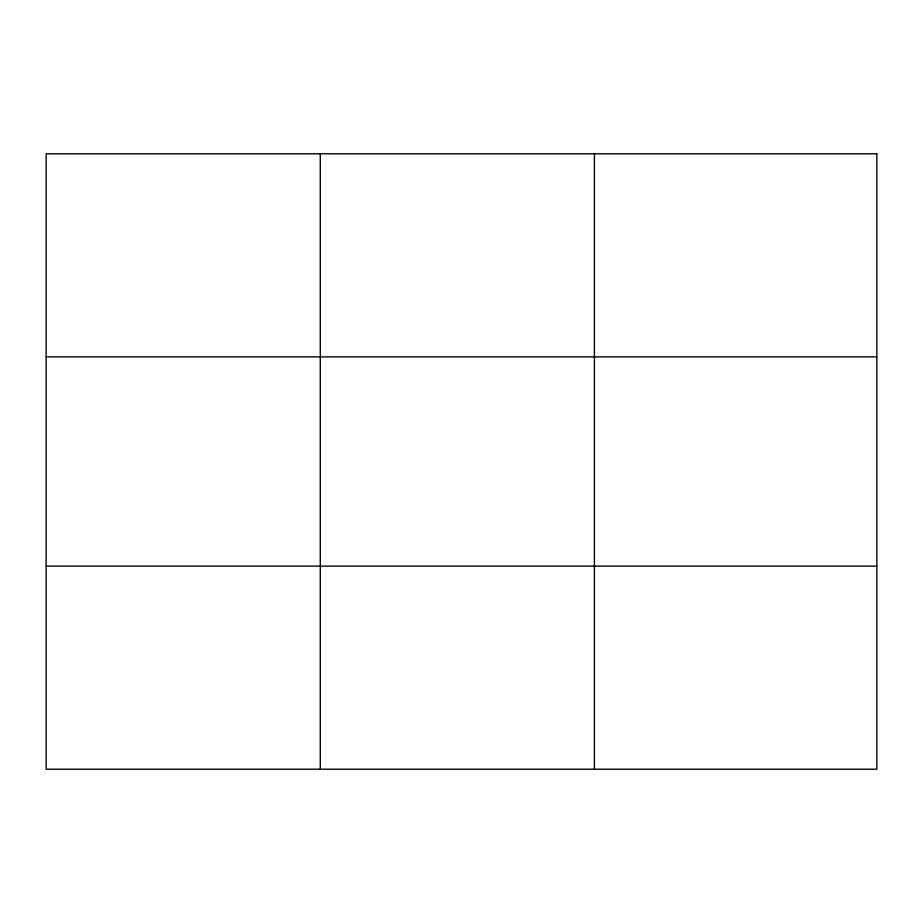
<?xml version="1.0" encoding="UTF-8"?>
<svg xmlns="http://www.w3.org/2000/svg" width="923" height="923" viewBox="0 0 923 923"><rect width="100%" height="100%" fill="white"/><g stroke="black" fill="none" stroke-linecap="round" stroke-linejoin="round"><path stroke-width="1.38" d="M320.281 769.205L320.281 153.795M594.412 769.205L594.412 153.795M46.15 356.878L876.85 356.878M46.15 566.122L876.85 566.122M876.85 153.795L876.85 769.205L46.15 769.205L46.15 153.795L876.85 153.795"/></g></svg>
